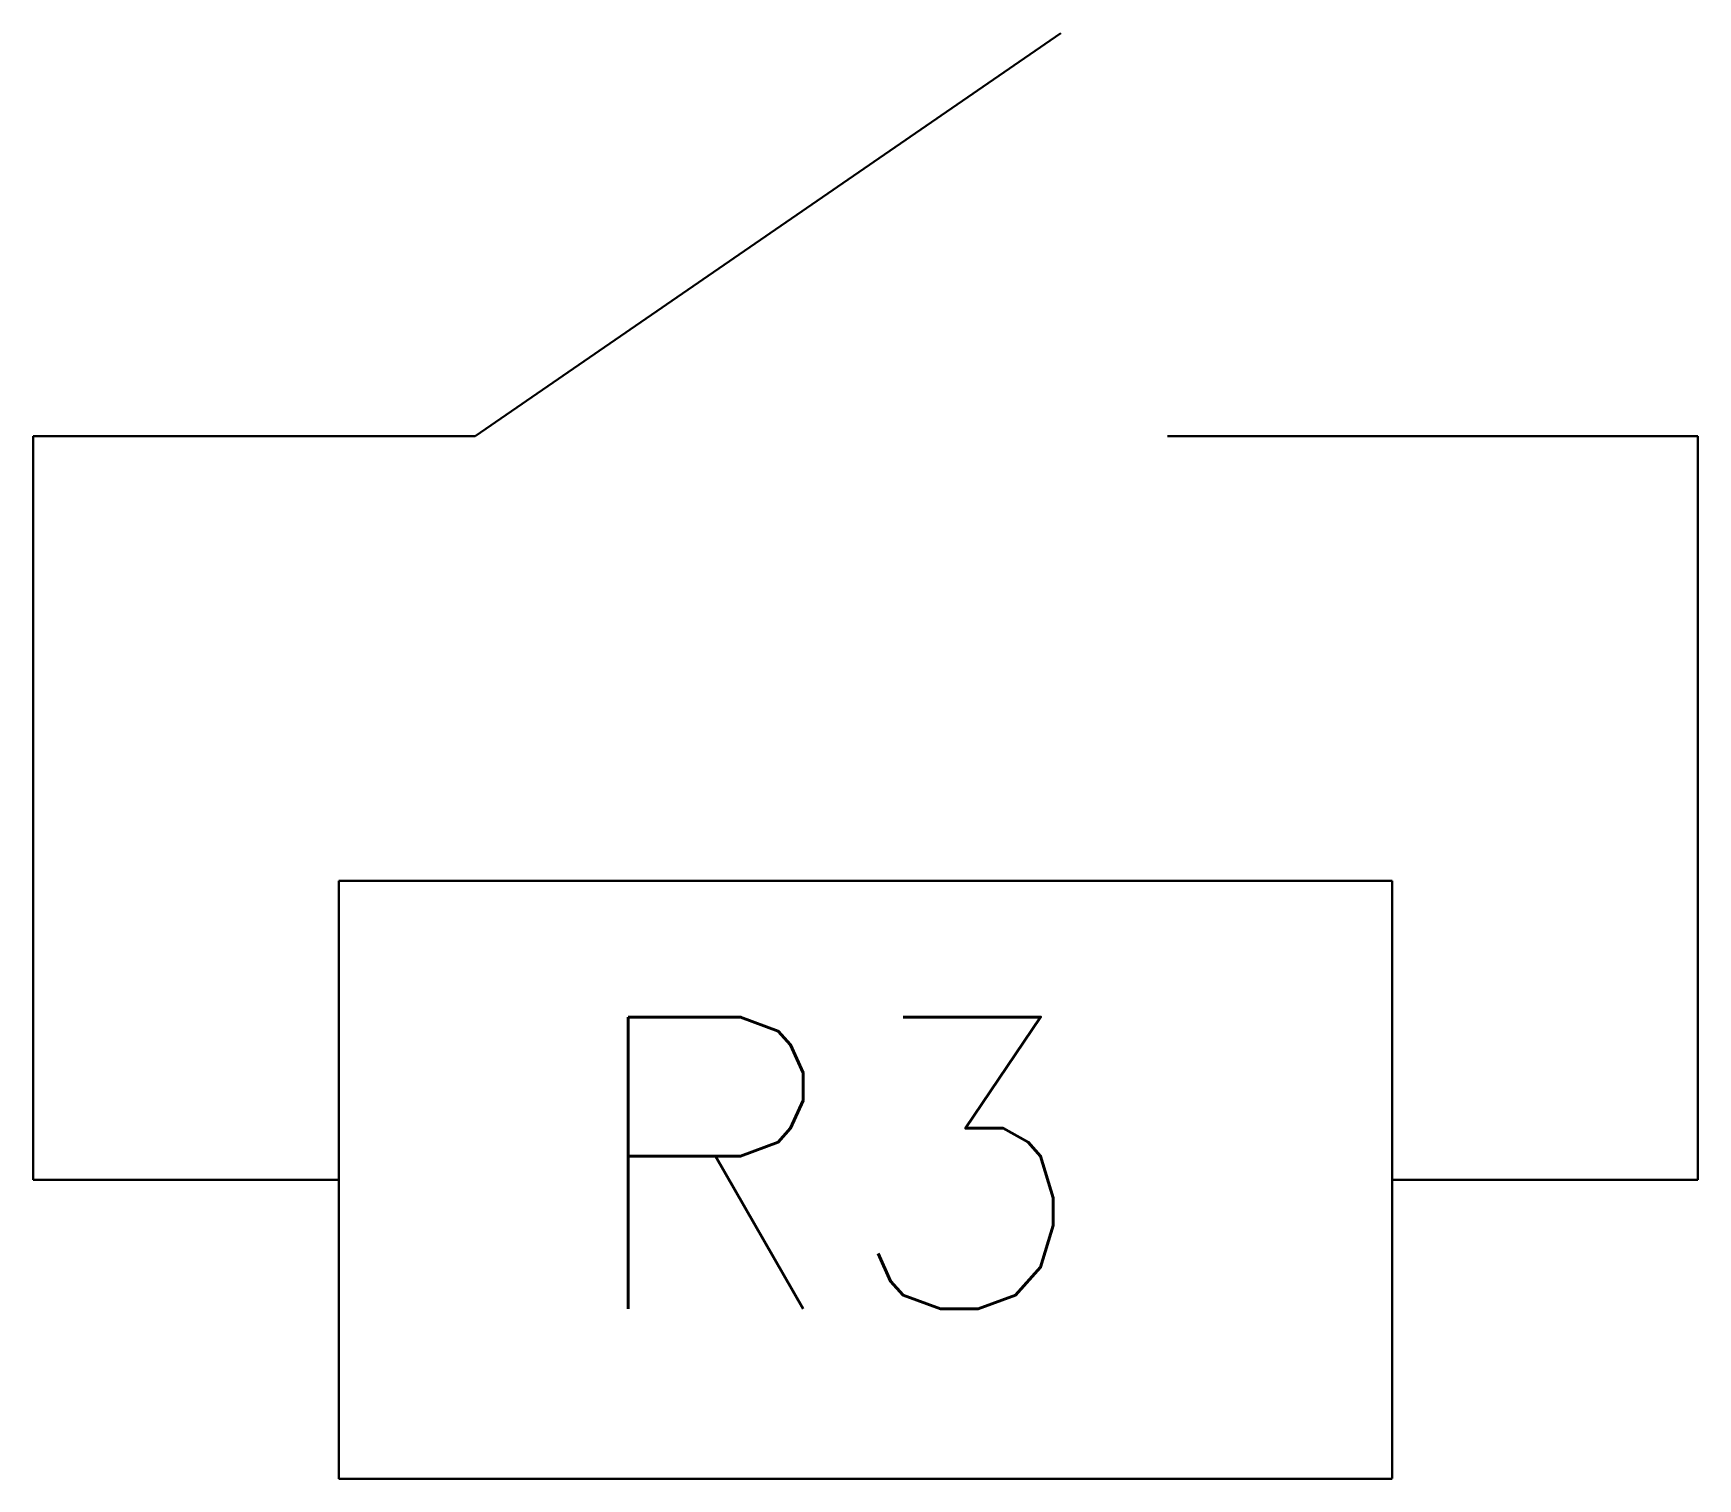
# Model space of a CAD drawing. Header units: millimetres. Extents: x 0 to 10.3, y -4.1 to 4.8.
import ezdxf

# ---------------------------------------------------------------- set-up
doc = ezdxf.new("R2010")
doc.units = ezdxf.units.MM
doc.styles.add('ROMANS', font='ROMANS.shx', dxfattribs={"height": 1.8})

# ---------------------------------------------------------------- blocks, each defined once
blk = doc.blocks.new('bloco23')
at = {"lineweight": 30}
for p, q in [((3361.866, 1821.514), (3365.48, 1824)), ((3359.139, 1816.926), (3359.139, 1821.514)), ((3359.139, 1821.514), (3361.866, 1821.514)), ((3366.139, 1821.514), (3369.411, 1821.514)), ((3369.411, 1816.926), (3369.411, 1821.514)), ((3361.025, 1818.77), (3367.525, 1818.77)), ((3361.025, 1815.082), (3361.025, 1818.77)), ((3361.025, 1816.926), (3359.139, 1816.926)), ((3367.525, 1816.926), (3369.411, 1816.926)), ((3367.525, 1815.082), (3361.025, 1815.082))]:
    blk.add_line(p, q, dxfattribs=at)

msp = doc.modelspace()

# ---------------------------------------------------------------- linework, layer by layer
at = {"lineweight": 30}
msp.add_line((8.386, -0.45), (8.386, -4.137), dxfattribs=at)

# ---------------------------------------------------------------- block references
msp.add_blockref('bloco23', (-3359.139, -1819.22))

# ---------------------------------------------------------------- texts
at = {"style": 'ROMANS'}
msp.add_text('R3', height=1.8, dxfattribs=at).set_placement((3.362, -3.09))

doc.saveas('drawing.dxf')
